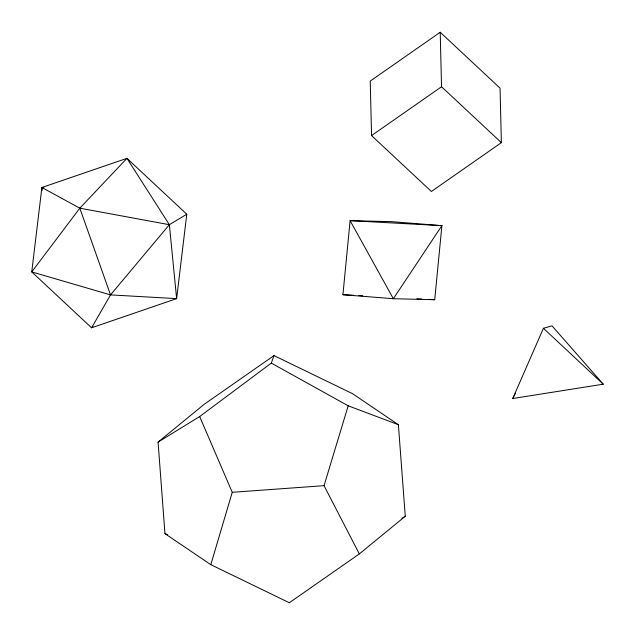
<?xml version="1.0" encoding="UTF-8"?>
<svg xmlns="http://www.w3.org/2000/svg" width="635" height="635" viewBox="0 0 635 635"><rect width="100%" height="100%" fill="white"/><g stroke="black" fill="none" stroke-linecap="round" stroke-linejoin="round"><path stroke-width="0.95" d="M342.924 294.711L350.099 220.655L391.47 221.647L441.897 225.655L434.721 299.712L393.351 298.72L342.924 294.711L353.782 295.307M43.871 187.603L41.894 187.492L31.75 271.899L91.583 327.795L176.633 298.633L186.777 214.225L126.944 158.329L41.894 187.492L42.188 190.452M210.804 564.674L232.251 492.308L199.668 416.56L271.312 363.093L274.002 355.6L352.536 393.676L398.383 424.704L405.265 516.247L359.323 553.918L289.338 602.75L210.804 564.674L164.957 533.646L158.075 442.103L204.018 404.431L274.002 355.6M359.323 553.918L324.041 485.664L348.186 405.805L271.312 363.093M512.723 398.526L543.417 328.287L552.013 325.858L603.25 384.191L512.723 398.526L515.533 393.335M186.777 214.225L169.362 224.703L110.53 294.894L91.583 327.795L92.932 326.374M169.362 224.703L79.819 208.177L31.75 271.899L110.53 294.894L176.633 298.633L169.362 224.703L126.944 158.329L79.819 208.177L110.53 294.894M440.214 32.25L370.229 81.082L371.554 135.58L431.387 191.484L501.372 142.653L500.047 88.154L440.214 32.25L441.539 86.749L501.372 142.653M371.554 135.58L441.539 86.749M158.075 442.103L199.668 416.56M401.939 518.287L405.265 516.247M232.251 492.308L324.041 485.664M358.719 295.569L362.664 295.783M416.949 298.744L421.886 299.014M428.8 299.387L434.721 299.712M348.186 405.805L398.383 424.704M164.957 533.646L167.696 534.678M41.894 187.492L79.819 208.177M543.417 328.287L603.25 384.191M441.897 225.655L393.351 298.72L350.099 220.655L441.897 225.655"/></g></svg>
